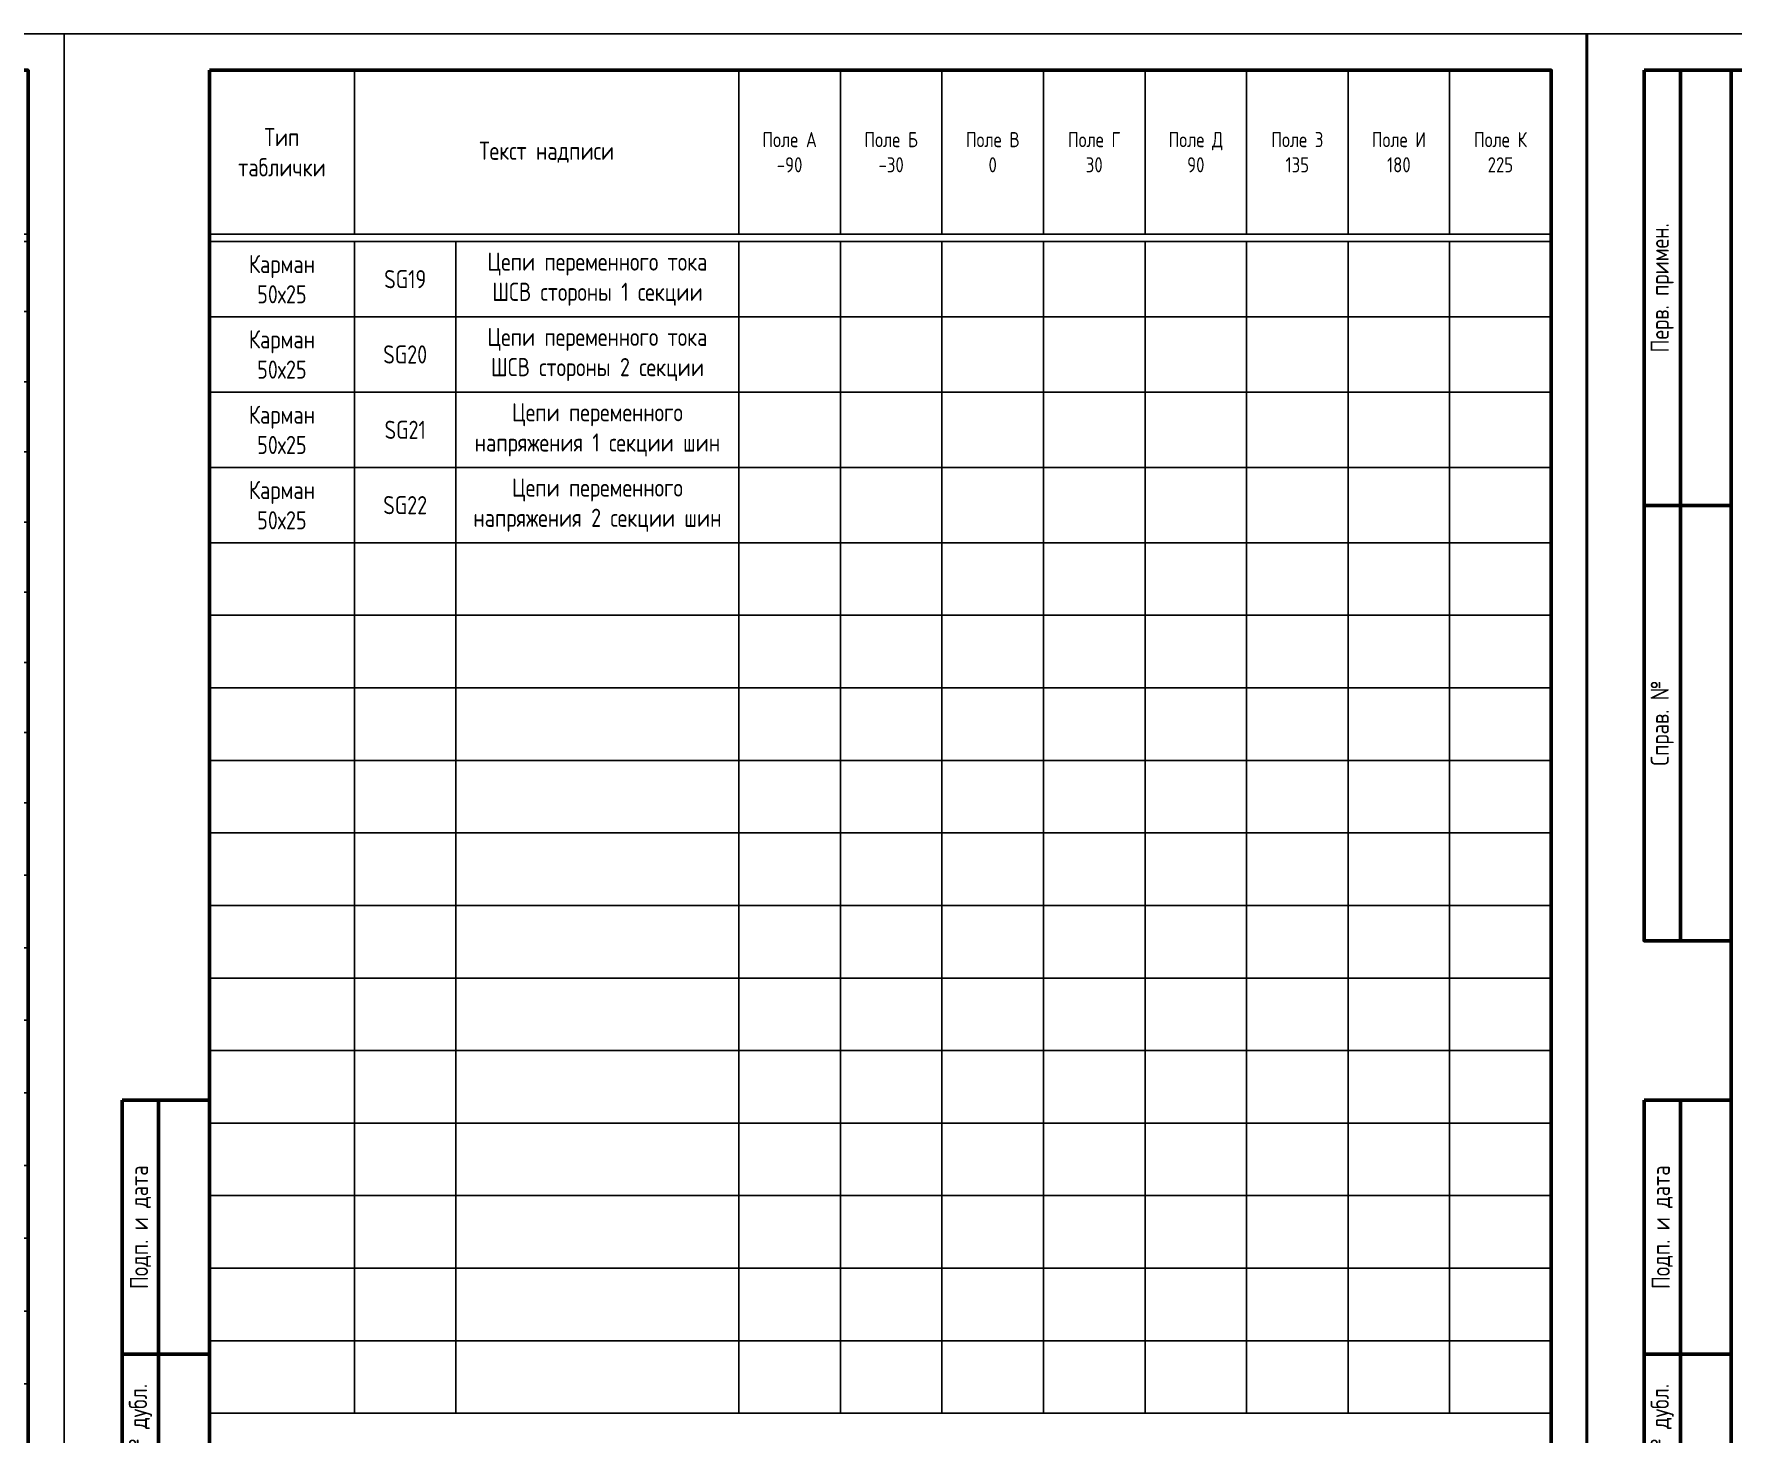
# Model space of a CAD drawing. Header units: millimetres. Extents: x -1612 to 9998, y -90 to 1220.
# Drawn here: x -634 to -399.9, y 104.1 to 297 of the extents above; entities that cross this region are included whole.
import ezdxf

# ---------------------------------------------------------------- set-up
doc = ezdxf.new("R2010")
doc.units = ezdxf.units.MM
doc.styles.add('Gost_type_A', font='GOST_0.TTF')

# ---------------------------------------------------------------- blocks, each defined once
blk = doc.blocks.new('Формат_А4')
blk.add_lwpolyline([(0, 297), (0, 0), (-210, 0), (-210, 297)], close=True)
at = {"lineweight": 50}
blk.add_lwpolyline([(-190, 292), (-5, 292), (-5, 5), (-190, 5)], close=True, dxfattribs=at)
blk = doc.blocks.new('*T16')
at = {"color": 0, "linetype": 'ByBlock', "lineweight": -2, "transparency": 16777216}
for p, q in [((0, 0), (185, 0)), ((0, 0), (0, -236.35)), ((20, 0), (20, -22.61)), ((73, 0), (73, -22.61)), ((87, 0), (87, -22.61)), ((101, 0), (101, -22.61)), ((115, 0), (115, -22.61)), ((129, 0), (129, -22.61)), ((143, 0), (143, -22.61)), ((157, 0), (157, -22.61)), ((171, 0), (171, -22.61)), ((185, 0), (185, -236.35)), ((210, 0), (395, 0)), ((210, 0), (210, -241.59)), ((230, 0), (230, -22.61)), ((283, 0), (283, -22.61)), ((297, 0), (297, -22.61)), ((311, 0), (311, -22.61)), ((325, 0), (325, -22.61)), ((339, 0), (339, -22.61)), ((353, 0), (353, -22.61)), ((367, 0), (367, -22.61)), ((381, 0), (381, -22.61)), ((395, 0), (395, -241.59)), ((420, 0), (605, 0)), ((420, 0), (420, -185.14)), ((440, 0), (440, -22.61)), ((493, 0), (493, -22.61)), ((507, 0), (507, -22.61)), ((521, 0), (521, -22.61)), ((535, 0), (535, -22.61)), ((549, 0), (549, -22.61)), ((563, 0), (563, -22.61)), ((577, 0), (577, -22.61)), ((591, 0), (591, -22.61)), ((605, 0), (605, -185.14)), ((0, -22.61), (185, -22.61)), ((210, -22.61), (395, -22.61)), ((420, -22.61), (605, -22.61)), ((0, -23.61), (185, -23.61)), ((20, -23.61), (20, -236.35)), ((34, -23.61), (34, -236.35)), ((73, -23.61), (73, -236.35)), ((87, -23.61), (87, -236.35)), ((101, -23.61), (101, -236.35)), ((115, -23.61), (115, -236.35)), ((129, -23.61), (129, -236.35)), ((143, -23.61), (143, -236.35)), ((157, -23.61), (157, -236.35)), ((171, -23.61), (171, -236.35)), ((210, -23.61), (395, -23.61)), ((230, -23.61), (230, -241.59)), ((244, -23.61), (244, -241.59)), ((283, -23.61), (283, -241.59)), ((297, -23.61), (297, -241.59)), ((311, -23.61), (311, -241.59)), ((325, -23.61), (325, -241.59)), ((339, -23.61), (339, -241.59)), ((353, -23.61), (353, -241.59)), ((367, -23.61), (367, -241.59)), ((381, -23.61), (381, -241.59)), ((420, -23.61), (605, -23.61)), ((440, -23.61), (440, -185.14)), ((454, -23.61), (454, -185.14)), ((493, -23.61), (493, -185.14)), ((507, -23.61), (507, -185.14)), ((521, -23.61), (521, -185.14)), ((535, -23.61), (535, -185.14)), ((549, -23.61), (549, -185.14)), ((563, -23.61), (563, -185.14)), ((577, -23.61), (577, -185.14)), ((591, -23.61), (591, -185.14)), ((0, -33.28), (185, -33.28)), ((210, -33.28), (395, -33.28)), ((420, -33.99), (605, -33.99)), ((0, -42.95), (185, -42.95)), ((210, -42.95), (395, -42.95)), ((420, -44.37), (605, -44.37)), ((0, -52.62), (185, -52.62)), ((210, -52.62), (395, -52.62)), ((420, -54.76), (605, -54.76)), ((0, -62.29), (185, -62.29)), ((210, -62.29), (395, -62.29)), ((420, -65.14), (605, -65.14)), ((0, -71.96), (185, -71.96)), ((210, -71.96), (395, -71.96)), ((420, -75.14), (605, -75.14)), ((0, -81.63), (185, -81.63)), ((210, -81.63), (395, -81.63)), ((420, -85.14), (605, -85.14)), ((0, -91.3), (185, -91.3)), ((210, -91.3), (395, -91.3)), ((420, -95.14), (605, -95.14)), ((0, -100.97), (185, -100.97)), ((210, -100.97), (395, -100.97)), ((420, -105.14), (605, -105.14)), ((0, -110.64), (185, -110.64)), ((210, -110.97), (395, -110.97)), ((420, -115.14), (605, -115.14)), ((0, -120.31), (185, -120.31)), ((210, -120.97), (395, -120.97)), ((420, -125.14), (605, -125.14)), ((0, -129.98), (185, -129.98)), ((210, -130.97), (395, -130.97)), ((420, -135.14), (605, -135.14)), ((0, -139.65), (185, -139.65)), ((210, -140.97), (395, -140.97)), ((420, -145.14), (605, -145.14)), ((0, -149.32), (185, -149.32)), ((210, -151), (395, -151)), ((420, -155.14), (605, -155.14)), ((0, -158.99), (185, -158.99)), ((210, -161.02), (395, -161.02)), ((420, -165.14), (605, -165.14)), ((0, -168.66), (185, -168.66)), ((210, -171.05), (395, -171.05)), ((420, -175.14), (605, -175.14)), ((0, -178.33), (185, -178.33)), ((210, -181.07), (395, -181.07)), ((420, -185.14), (605, -185.14)), ((0, -188), (185, -188)), ((210, -191.1), (395, -191.1)), ((0, -197.67), (185, -197.67)), ((210, -201.12), (395, -201.12)), ((0, -207.34), (185, -207.34)), ((210, -211.15), (395, -211.15)), ((0, -217.01), (185, -217.01)), ((210, -221.18), (395, -221.18)), ((0, -226.68), (185, -226.68)), ((210, -231.2), (395, -231.2)), ((0, -236.35), (185, -236.35)), ((210, -241.59), (395, -241.59))]:
    blk.add_line(p, q, dxfattribs=at)
at = {"color": 0, "transparency": 16777216, "char_height": 2.5, "attachment_point": 5, "style": 'Gost_type_A'}
for s, insert, width in [('Тип таблички', (10, -11.3), 17), ('{\\H0.83333x;\\C256;Поле А \\P-90}', (80, -11.3), 11), ('{\\H0.83333x;\\C256;Поле Б\\P-30}', (94, -11.3), 11), ('{\\H0.83333x;\\C256;Поле В\\P0}', (108, -11.3), 11), ('{\\H0.83333x;\\C256;Поле Г\\P30}', (122, -11.3), 11), ('{\\H0.83333x;\\C256;Поле Д\\P90}', (136, -11.3), 11), ('{\\H0.83333x;\\C256;Поле З\\P135}', (150, -11.3), 11), ('{\\H0.83333x;\\C256;Поле И\\P180}', (164, -11.3), 11), ('{\\H0.83333x;\\C256;Поле К\\P225}', (178, -11.3), 11), ('Тип таблички', (220, -11.3), 17), ('{\\H0.83333x;\\C256;Поле А \\P-90}', (290, -11.3), 11), ('{\\H0.83333x;\\C256;Поле Б\\P-30}', (304, -11.3), 11), ('{\\H0.83333x;\\C256;Поле В\\P0}', (318, -11.3), 11), ('{\\H0.83333x;\\C256;Поле Г\\P30}', (332, -11.3), 11), ('{\\H0.83333x;\\C256;Поле Д\\P90}', (346, -11.3), 11), ('{\\H0.83333x;\\C256;Поле З\\P135}', (360, -11.3), 11), ('{\\H0.83333x;\\C256;Поле И\\P180}', (374, -11.3), 11), ('{\\H0.83333x;\\C256;Поле К\\P225}', (388, -11.3), 11), ('Тип таблички', (430, -11.3), 17), ('{\\H0.83333x;\\C256;Поле А \\P-90}', (500, -11.3), 11), ('{\\H0.83333x;\\C256;Поле Б\\P-30}', (514, -11.3), 11), ('{\\H0.83333x;\\C256;Поле В\\P0}', (528, -11.3), 11), ('{\\H0.83333x;\\C256;Поле Г\\P30}', (542, -11.3), 11), ('{\\H0.83333x;\\C256;Поле Д\\P90}', (556, -11.3), 11), ('{\\H0.83333x;\\C256;Поле З\\P135}', (570, -11.3), 11), ('{\\H0.83333x;\\C256;Поле И\\P180}', (584, -11.3), 11), ('{\\H0.83333x;\\C256;Поле К\\P225}', (598, -11.3), 11), ('Текст надписи', (46.5, -11.3), 50), ('Текст надписи', (256.5, -11.3), 50), ('Текст надписи', (466.5, -11.3), 50), ('Карман\\P50х25', (10, -28.44), 17), ('Карман\\P50х25', (220, -28.44), 17), ('Карман\\P50х25', (430, -28.8), 17), ('Цепи переменного тока ШСВ стороны 1 секции', (473.5, -28.8), 36), ('A1', (27, -28.44), 11), ('ИЭУ', (53.5, -28.44), 36), ('SA16', (237, -28.44), 11), ('Действие на ОВ', (263.5, -28.44), 36), ('SG19', (447, -28.8), 11), ('Карман\\P50х25', (10, -38.11), 17), ('Карман\\P50х25', (220, -38.11), 17), ('A2', (27, -38.11), 11), ('ИЭУ', (53.5, -38.11), 36), ('SA17', (237, -38.11), 11), ('Действие на ШСВ', (263.5, -38.11), 36), ('Карман\\P50х25', (430, -39.18), 17), ('Цепи переменного тока ШСВ стороны 2 секции', (473.5, -39.18), 36), ('SG20', (447, -39.18), 11), ('Карман\\P50х25', (10, -47.78), 17), ('Карман\\P50х25', (220, -47.78), 17), ('A3', (27, -47.78), 11), ('ИЭУ', (53.5, -47.78), 36), ('SA18', (237, -47.78), 11), ('Действие на CВ1', (263.5, -47.78), 36), ('Карман\\P50х25', (430, -49.57), 17), ('{\\C256;Цепи переменного \\Pнапряжения 1 секции шин}', (473.5, -49.57), 36), ('SG21', (447, -49.57), 11), ('Карман\\P50х25', (10, -57.45), 17), ('Карман\\P50х25', (220, -57.45), 17), ('Действие на CВ2', (263.5, -57.45), 36), ('A1.1', (27, -57.45), 11), ('ИЧМ ИЭУ', (53.5, -57.45), 36), ('SA19', (237, -57.45), 11), ('Карман\\P50х25', (430, -59.95), 17), ('{\\C256;Цепи переменного \\Pнапряжения 2 секции шин}', (473.5, -59.95), 36), ('SG22', (447, -59.95), 11), ('Карман\\P50х25', (10, -67.12), 17), ('Карман\\P50х25', (220, -67.12), 17), ('Цепи переменного тока В1', (263.5, -67.12), 36), ('A2.1', (27, -67.12), 11), ('ИЧМ ИЭУ', (53.5, -67.12), 36), ('SG1', (237, -67.12), 11), ('Карман\\P50х25', (10, -76.79), 17), ('Карман\\P50х25', (220, -76.79), 17), ('A3.1', (27, -76.79), 11), ('ИЧМ ИЭУ', (53.5, -76.79), 36), ('SG2', (237, -76.79), 11), ('Цепи переменного тока В2', (263.5, -76.79), 36), ('Карман\\P50х25', (10, -86.46), 17), ('Карман\\P50х25', (220, -86.46), 17), ('HL1', (27, -86.46), 11), ('Вызов', (53.5, -86.46), 36), ('SG3', (237, -86.46), 11), ('Цепи переменного тока В3', (263.5, -86.46), 36), ('Карман\\P50х25', (10, -96.13), 17), ('Карман\\P50х25', (220, -96.13), 17), ('SA1', (27, -96.13), 11), ('Действие на В1', (53.5, -96.13), 36), ('SG4', (237, -96.13), 11), ('Цепи переменного тока В4', (263.5, -96.13), 36), ('Карман\\P50х25', (10, -105.8), 17), ('Карман\\P50х25', (220, -105.97), 17), ('SA2', (27, -105.8), 11), ('Действие на В2', (53.5, -105.8), 36), ('SG5', (237, -105.97), 11), ('Цепи переменного тока В5', (263.5, -105.97), 36), ('Карман\\P50х25', (10, -115.47), 17), ('SA3', (27, -115.47), 11), ('Действие на В3', (53.5, -115.47), 36), ('Карман\\P50х25', (220, -115.97), 17), ('SG6', (237, -115.97), 11), ('Цепи переменного тока В6', (263.5, -115.97), 36), ('Карман\\P50х25', (10, -125.14), 17), ('SA4', (27, -125.14), 11), ('Действие на В4', (53.5, -125.14), 36), ('Карман\\P50х25', (220, -125.97), 17), ('SG7', (237, -125.97), 11), ('Цепи переменного тока В7', (263.5, -125.97), 36), ('Карман\\P50х25', (10, -134.82), 17), ('Действие на В5', (53.5, -134.82), 36), ('Карман\\P50х25', (220, -135.97), 17), ('SA5', (27, -134.82), 11), ('SG8', (237, -135.97), 11), ('Цепи переменного тока В8', (263.5, -135.97), 36), ('Карман\\P50х25', (10, -144.49), 17), ('Карман\\P50х25', (220, -145.98), 17), ('SA6', (27, -144.49), 11), ('Действие на В6', (53.5, -144.49), 36), ('SG9', (237, -145.98), 11), ('Цепи переменного тока {\\C256;В9 }', (263.5, -145.98), 36), ('Карман\\P50х25', (10, -154.16), 17), ('SA7', (27, -154.16), 11), ('Действие на В7', (53.5, -154.16), 36), ('Карман\\P50х25', (220, -156.01), 17), ('Цепи переменного тока {\\C256;В10 }', (263.5, -156.01), 36), ('SG10', (237, -156.01), 11), ('Карман\\P50х25', (10, -163.83), 17), ('SA8', (27, -163.83), 11), ('Действие на В8', (53.5, -163.83), 36), ('Карман\\P50х25', (220, -166.03), 17), ('SG11', (237, -166.03), 11), ('Цепи переменного тока {\\C256;В11 }', (263.5, -166.03), 36), ('Карман\\P50х25', (10, -173.5), 17), ('SA9', (27, -173.5), 11), ('Действие на В9', (53.5, -173.5), 36), ('Карман\\P50х25', (220, -176.06), 17), ('SG12', (237, -176.06), 11), ('Цепи переменного тока {\\C256;В12 }', (263.5, -176.06), 36), ('Карман\\P50х25', (10, -183.17), 17), ('SA10', (27, -183.17), 11), ('Действие на В10', (53.5, -183.17), 36), ('Карман\\P50х25', (220, -186.09), 17), ('SG13', (237, -186.09), 11), ('Цепи переменного тока {\\C256;В13 }', (263.5, -186.09), 36), ('Карман\\P50х25', (10, -192.84), 17), ('SA11', (27, -192.84), 11), ('Действие на В11', (53.5, -192.84), 36), ('Карман\\P50х25', (220, -196.11), 17), ('SG14', (237, -196.11), 11), ('Цепи переменного тока {\\C256;В14 }', (263.5, -196.11), 36), ('Карман\\P50х25', (10, -202.51), 17), ('SA12', (27, -202.51), 11), ('Действие на В12', (53.5, -202.51), 36), ('Карман\\P50х25', (220, -206.14), 17), ('SG15', (237, -206.14), 11), ('Цепи переменного тока {\\C256;В15 }', (263.5, -206.14), 36), ('Карман\\P50х25', (10, -212.18), 17), ('Действие на В13', (53.5, -212.18), 36), ('SA13', (27, -212.18), 11), ('Карман\\P50х25', (220, -216.16), 17), ('SG16', (237, -216.16), 11), ('Цепи переменного тока {\\C256;СВ1}', (263.5, -216.16), 36), ('Карман\\P50х25', (10, -221.85), 17), ('SA14', (27, -221.85), 11), ('Действие на В14', (53.5, -221.85), 36), ('Карман\\P50х25', (220, -226.19), 17), ('Цепи переменного тока {\\C256;СВ2}', (263.5, -226.19), 36), ('SG17', (237, -226.19), 11), ('Карман\\P50х25', (10, -231.52), 17), ('SA15', (27, -231.52), 11), ('Действие на В15', (53.5, -231.52), 36), ('Карман\\P50х25', (220, -236.39), 17), ('Цепи переменного тока {\\C256;В17 (ОВ)}', (263.5, -236.39), 36), ('SG18', (237, -236.39), 11)]:
    blk.add_mtext(s, dxfattribs=dict(at, insert=insert, width=width))
blk = doc.blocks.new('Штамп левый верхний')
at = {"lineweight": 50}
for points in [[(-12, 0), (-7, 0), (-7, -60), (-12, -60)], [(-7, 0), (0, 0), (0, -60), (-7, -60)], [(-12, -60), (-7, -60), (-7, -120), (-12, -120)], [(-7, -60), (0, -60), (0, -120), (-7, -120)]]:
    blk.add_lwpolyline(points, close=True, dxfattribs=at)
at = {"char_height": 2.5, "width": 60, "attachment_point": 5, "rotation": 90, "style": 'Gost_type_A'}
for s, insert in [('Перв. примен.', (-9.5, -30)), ('Справ. №', (-9.5, -90))]:
    blk.add_mtext(s, dxfattribs=dict(at, insert=insert))
blk = doc.blocks.new('Штамп левый нижний')
at = {"lineweight": 50}
for points in [[(-12, 145), (-7, 145), (-7, 110), (-12, 110)], [(-7, 145), (0, 145), (0, 110), (-7, 110)], [(-12, 110), (-7, 110), (-7, 85), (-12, 85)], [(-7, 110), (0, 110), (0, 85), (-7, 85)], [(-12, 85), (-7, 85), (-7, 60), (-12, 60)], [(-7, 85), (0, 85), (0, 60), (-7, 60)], [(-12, 60), (-7, 60), (-7, 25), (-12, 25)], [(-7, 60), (0, 60), (0, 25), (-7, 25)], [(-12, 25), (-7, 25), (-7, 0), (-12, 0)], [(-7, 25), (0, 25), (0, 0), (-7, 0)]]:
    blk.add_lwpolyline(points, close=True, dxfattribs=at)
at = {"char_height": 2.5, "attachment_point": 5, "rotation": 90, "style": 'Gost_type_A'}
for s, insert, width in [('Подп. и дата', (-9.5, 127.5), 35), ('Инв. № дубл.', (-9.5, 97.5), 25), ('Взам. инв. №', (-9.5, 72.5), 25), ('Подп. и дата', (-9.5, 42.5), 35), ('Инв. N подл.', (-9.5, 12.5), 25)]:
    blk.add_mtext(s, dxfattribs=dict(at, insert=insert, width=width))
blk = doc.blocks.new('*T50')
at = {"color": 0, "linetype": 'ByBlock', "lineweight": -2, "transparency": 16777216}
for p, q in [((0, 0), (185, 0)), ((0, 0), (0, -185.14)), ((20, 0), (20, -22.61)), ((73, 0), (73, -22.61)), ((87, 0), (87, -22.61)), ((101, 0), (101, -22.61)), ((115, 0), (115, -22.61)), ((129, 0), (129, -22.61)), ((143, 0), (143, -22.61)), ((157, 0), (157, -22.61)), ((171, 0), (171, -22.61)), ((185, 0), (185, -185.14)), ((0, -22.61), (185, -22.61)), ((0, -23.61), (185, -23.61)), ((20, -23.61), (20, -185.14)), ((34, -23.61), (34, -185.14)), ((73, -23.61), (73, -185.14)), ((87, -23.61), (87, -185.14)), ((101, -23.61), (101, -185.14)), ((115, -23.61), (115, -185.14)), ((129, -23.61), (129, -185.14)), ((143, -23.61), (143, -185.14)), ((157, -23.61), (157, -185.14)), ((171, -23.61), (171, -185.14)), ((0, -33.99), (185, -33.99)), ((0, -44.37), (185, -44.37)), ((0, -54.76), (185, -54.76)), ((0, -65.14), (185, -65.14)), ((0, -75.14), (185, -75.14)), ((0, -85.14), (185, -85.14)), ((0, -95.14), (185, -95.14)), ((0, -105.14), (185, -105.14)), ((0, -115.14), (185, -115.14)), ((0, -125.14), (185, -125.14)), ((0, -135.14), (185, -135.14)), ((0, -145.14), (185, -145.14)), ((0, -155.14), (185, -155.14)), ((0, -165.14), (185, -165.14)), ((0, -175.14), (185, -175.14)), ((0, -185.14), (185, -185.14))]:
    blk.add_line(p, q, dxfattribs=at)
at = {"color": 0, "transparency": 16777216, "char_height": 2.5, "attachment_point": 5, "style": 'Gost_type_A'}
for s, insert, width in [('Тип таблички', (10, -11.3), 17), ('{\\H0.83333x;\\C256;Поле А \\P-90}', (80, -11.3), 11), ('{\\H0.83333x;\\C256;Поле Б\\P-30}', (94, -11.3), 11), ('{\\H0.83333x;\\C256;Поле В\\P0}', (108, -11.3), 11), ('{\\H0.83333x;\\C256;Поле Г\\P30}', (122, -11.3), 11), ('{\\H0.83333x;\\C256;Поле Д\\P90}', (136, -11.3), 11), ('{\\H0.83333x;\\C256;Поле З\\P135}', (150, -11.3), 11), ('{\\H0.83333x;\\C256;Поле И\\P180}', (164, -11.3), 11), ('{\\H0.83333x;\\C256;Поле К\\P225}', (178, -11.3), 11), ('Текст надписи', (46.5, -11.3), 50), ('Карман\\P50х25', (10, -28.8), 17), ('Цепи переменного тока ШСВ стороны 1 секции', (53.5, -28.8), 36), ('SG19', (27, -28.8), 11), ('Карман\\P50х25', (10, -39.18), 17), ('Цепи переменного тока ШСВ стороны 2 секции', (53.5, -39.18), 36), ('SG20', (27, -39.18), 11), ('Карман\\P50х25', (10, -49.57), 17), ('{\\C256;Цепи переменного \\Pнапряжения 1 секции шин}', (53.5, -49.57), 36), ('SG21', (27, -49.57), 11), ('Карман\\P50х25', (10, -59.95), 17), ('{\\C256;Цепи переменного \\Pнапряжения 2 секции шин}', (53.5, -59.95), 36), ('SG22', (27, -59.95), 11)]:
    blk.add_mtext(s, dxfattribs=dict(at, insert=insert, width=width))

msp = doc.modelspace()

# ---------------------------------------------------------------- block references
for name, p in [('Формат_А4', (-629.81, 0)), ('Формат_А4', (-419.81, 0)), ('Формат_А4', (-210, 0)), ('*T16', (-1029.81, 292)), ('*T50', (-609.81, 292)), ('Штамп левый верхний', (-400, 292)), ('Штамп левый нижний', (-609.81, 5)), ('Штамп левый нижний', (-400, 5))]:
    msp.add_blockref(name, p)

doc.saveas('drawing.dxf')
